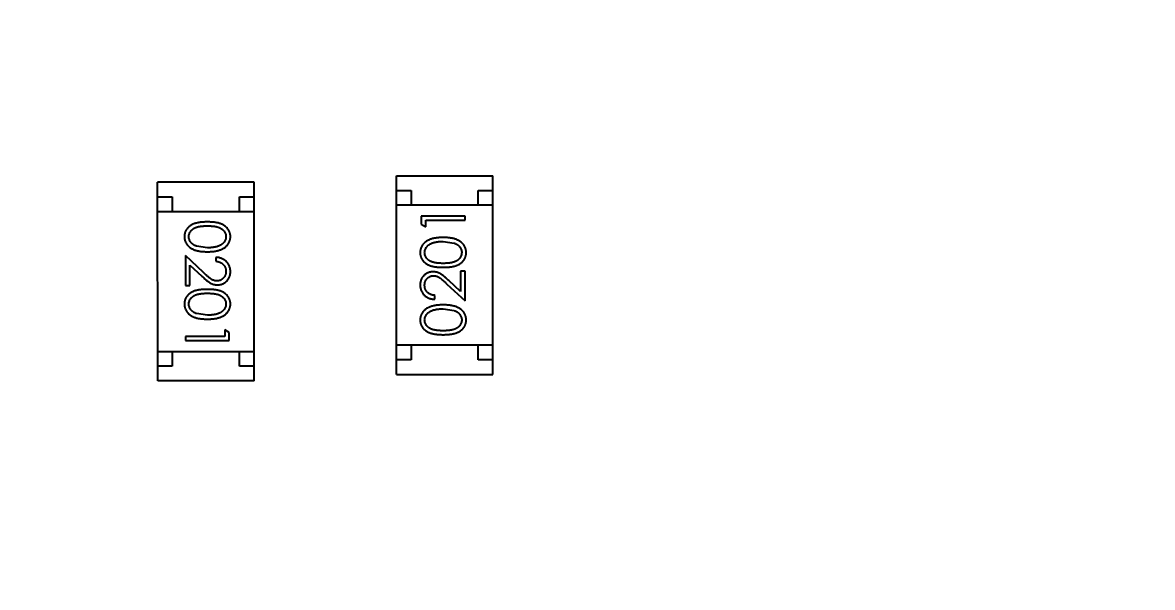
# Model space of a CAD drawing. Header units: millimetres. Extents: x -49 to 153, y -182 to -55.
# Drawn here: x 137.971 to 141.839, y -121.62 to -119.686 of the extents above; entities that cross this region are included whole.
import ezdxf

# ---------------------------------------------------------------- set-up
doc = ezdxf.new("R2010")
doc.units = ezdxf.units.MM
doc.header["$LTSCALE"] = 1.21
doc.header["$MEASUREMENT"] = 0
doc.header["$PDMODE"] = 3
doc.header["$PDSIZE"] = 0.3125
doc.layers.get('0').update_dxf_attribs({"linetype": 'CONTINUOUS'})
doc.layers.get('DEFPOINTS').update_dxf_attribs({"linetype": 'CONTINUOUS'})
doc.layers.add('Dim', color=3, linetype='CONTINUOUS', lineweight=25)
doc.styles.get("Standard").update_dxf_attribs({"font": 'txt', "width": 0.8})
doc.dimstyles.get("Standard").update_dxf_attribs({"dimtxt": 0.15625, "dimasz": 0.1875, "dimexe": 0.125, "dimexo": 0.0625, "dimgap": 0.09, "dimtad": 0, "dimtih": 1, "dimtoh": 1, "dimzin": 4, "dimdsep": 46, "dimtxsty": 'Standard', "dimblk": '_FILLED', "dimblk1": '_FILLED', "dimblk2": '_FILLED', "dimcen": 0.09, "dimazin": 1, "dimtp": 0.01, "dimtm": 0.01, "dimtfac": 1, "dimtofl": 0, "dimtmove": 0, "dimatfit": 3, "dimldrblk": '_FILLED', "dimfxl": 1, "dimtolj": 1, "dimtzin": 4, "dimarcsym": 0})

# ---------------------------------------------------------------- blocks, each defined once
blk = doc.blocks.new('_FILLED')
at = {"color": 0, "linetype": 'ByBlock'}
blk.add_solid([(0, 0), (-1, 0.1667), (-1, -0.1667)], dxfattribs=at)
blk = doc.blocks.new('*D79')
at = {"layer": 'DEFPOINTS', "color": 0}
for p in [(103.9882, -113.9099), (95.9455, -118.3888), (95.7094, -126.5744), (123.0081, -126.5744), (150.6978, -126.5744)]:
    blk.add_point(p, dxfattribs=at)
at = {"layer": 'Dim', "color": 0, "lineweight": -2}
for p, q in [((103.9361, -113.8752), (99.3703, -110.835)), ((95.6469, -126.5744), (94.6096, -126.5744))]:
    blk.add_line(p, q, dxfattribs=at)
for start, end in [(149.38213, 160.15016), (166.19189, 176.95991)]:
    blk.add_arc((123.0081, -126.5744), 28.2735, start, end, dxfattribs=at)
at = {"layer": 'Dim', "color": 0, "lineweight": -2, "xscale": 1.5, "yscale": 1.5, "zscale": 1.5}
for p, rotation in [((99.4744, -110.9043), 57.86208909579157), ((94.7346, -126.5744), 268.4799565881056)]:
    blk.add_blockref('_FILLED', p, dxfattribs=dict(at, rotation=rotation))
at = {"layer": 'Dim', "color": 0, "insert": (95.9455, -118.3888), "char_height": 1.5, "attachment_point": 5, "rotation": 73.171}
blk.add_mtext('\\A1;34%%d', dxfattribs=at)
blk = doc.blocks.new('*D83')
at = {"layer": 'DEFPOINTS', "color": 0}
for p in [(138.0081, -110.0744), (149.9381, -126.5744), (150.6978, -126.5744)]:
    blk.add_point(p, dxfattribs=at)
at = {"layer": 'Dim', "color": 0, "lineweight": -2}
for p, q in [((138.0706, -110.0744), (150.0631, -110.0744)), ((149.9381, -111.5744), (149.9381, -116.1344)), ((149.9381, -125.0744), (149.9381, -120.5144)), ((150.6353, -126.5744), (149.8131, -126.5744))]:
    blk.add_line(p, q, dxfattribs=at)
at = {"layer": 'Dim', "color": 0, "lineweight": -2, "xscale": 1.5, "yscale": 1.5, "zscale": 1.5}
for p, rotation in [((149.9381, -110.0744), 90), ((149.9381, -126.5744), 270)]:
    blk.add_blockref('_FILLED', p, dxfattribs=dict(at, rotation=rotation))
at = {"layer": 'Dim', "color": 0, "insert": (149.9381, -118.3244), "char_height": 1.5, "attachment_point": 5, "rotation": 90, "line_spacing_factor": 1.5}
blk.add_mtext('\\A1;16.50', dxfattribs=at)

msp = doc.modelspace()

# ---------------------------------------------------------------- linework, layer by layer
at = {"color": 6, "linetype": 'Continuous'}
for p, q in [((138.7637, -120.2326), (138.4337, -120.2326)), ((138.4338, -120.9126), (138.4337, -120.2326)), ((138.7638, -120.9126), (138.7637, -120.2326)), ((139.2513, -120.2107), (139.5813, -120.2106)), ((139.2514, -120.8907), (139.2513, -120.2107)), ((139.5814, -120.8906), (139.5813, -120.2106)), ((139.2513, -120.2607), (139.3013, -120.2607)), ((139.3013, -120.2607), (139.3013, -120.3107)), ((139.5313, -120.2607), (139.5813, -120.2606)), ((139.5313, -120.3107), (139.5313, -120.2607)), ((138.4337, -120.2826), (138.4837, -120.2826)), ((138.4837, -120.2826), (138.4837, -120.3326)), ((138.7137, -120.2826), (138.7637, -120.2826)), ((138.7137, -120.3326), (138.7137, -120.2826)), ((139.5813, -120.3106), (139.2513, -120.3107)), ((138.4337, -120.3326), (138.7637, -120.3326)), ((139.4861, -120.3488), (139.3361, -120.3489)), ((139.3361, -120.3489), (139.3361, -120.3766)), ((139.4861, -120.3623), (139.4861, -120.3488)), ((139.3361, -120.3766), (139.3514, -120.3854)), ((139.3514, -120.3623), (139.4861, -120.3623)), ((139.3514, -120.3854), (139.3514, -120.3623)), ((138.604, -120.4571), (138.5663, -120.4514)), ((139.4111, -120.4354), (139.4488, -120.4411)), ((138.529, -120.484), (138.529, -120.5859)), ((138.5911, -120.5422), (138.529, -120.484)), ((138.6329, -120.4898), (138.6329, -120.5032)), ((138.5444, -120.5859), (138.5444, -120.5161)), ((138.5444, -120.5161), (138.5845, -120.5537)), ((139.4861, -120.5373), (139.4707, -120.5373)), ((139.4707, -120.5373), (139.4707, -120.6071)), ((139.4861, -120.6392), (139.4861, -120.5373)), ((139.424, -120.5811), (139.4861, -120.6392)), ((139.4707, -120.6071), (139.4306, -120.5696)), ((138.529, -120.5859), (138.5444, -120.5859)), ((139.3822, -120.6335), (139.3822, -120.62)), ((138.604, -120.6879), (138.5663, -120.6822)), ((139.4111, -120.6662), (139.4488, -120.6718)), ((138.6637, -120.7609), (138.5291, -120.7609)), ((138.5291, -120.7609), (138.5291, -120.7744)), ((138.5291, -120.7744), (138.6791, -120.7744)), ((138.6791, -120.7467), (138.6637, -120.7379)), ((138.6637, -120.7379), (138.6637, -120.7609)), ((138.6791, -120.7744), (138.6791, -120.7467)), ((138.4338, -120.8126), (138.7638, -120.8126)), ((138.4838, -120.8126), (138.4838, -120.8626)), ((138.7138, -120.8626), (138.7138, -120.8126)), ((139.5814, -120.7906), (139.2514, -120.7907)), ((139.3014, -120.7907), (139.3014, -120.8407)), ((139.5314, -120.8407), (139.5314, -120.7907)), ((139.3014, -120.8407), (139.2514, -120.8407)), ((139.5814, -120.8406), (139.5314, -120.8407)), ((138.4838, -120.8626), (138.4338, -120.8626)), ((138.7638, -120.8626), (138.7138, -120.8626)), ((139.2514, -120.8907), (139.5814, -120.8906)), ((138.7638, -120.9126), (138.4338, -120.9126))]:
    msp.add_line(p, q, dxfattribs=at)
at = {"color": 7, "linetype": 'Continuous'}
msp.add_arc((123.0081, -126.5744), 24.48, 100.97933, 79.01595, dxfattribs=at)
at = {"color": 6, "linetype": 'Continuous'}
for points, knots in [([(138.604, -120.3686), (138.6016, -120.3686), (138.5969, -120.3687), (138.5902, -120.369), (138.5838, -120.3695), (138.5779, -120.3702), (138.5723, -120.3711), (138.5672, -120.3721), (138.5625, -120.3735), (138.5581, -120.375), (138.5541, -120.3767), (138.5504, -120.3785), (138.5469, -120.3806), (138.5437, -120.3827), (138.5408, -120.385), (138.538, -120.3875), (138.5356, -120.3902), (138.5334, -120.393), (138.5315, -120.3959), (138.5298, -120.3989), (138.5283, -120.402), (138.5272, -120.4052), (138.5263, -120.4085), (138.5256, -120.4118), (138.5252, -120.4153), (138.5252, -120.4176), (138.5252, -120.4188)], [0, 0, 0, 0, 0.068113, 0.132564, 0.193427, 0.250218, 0.303569, 0.353576, 0.400235, 0.443586, 0.484619, 0.524292, 0.56238, 0.599049, 0.63494, 0.669782, 0.704009, 0.737842, 0.771098, 0.803896, 0.836415, 0.868639, 0.900715, 0.933378, 0.966213, 1, 1, 1, 1]), ([(138.5406, -120.4192), (138.5406, -120.4176), (138.5408, -120.4143), (138.5421, -120.4094), (138.5442, -120.4047), (138.5466, -120.4009), (138.5489, -120.3981), (138.5508, -120.396), (138.5529, -120.3941), (138.5553, -120.3923), (138.5578, -120.3907), (138.5605, -120.3892), (138.5634, -120.3879), (138.5665, -120.3866), (138.5699, -120.3855), (138.5737, -120.3846), (138.5778, -120.3839), (138.5823, -120.3832), (138.5872, -120.3827), (138.5925, -120.3824), (138.5981, -120.3821), (138.602, -120.3821), (138.604, -120.3821)], [0, 0, 0, 0, 0.060034, 0.120278, 0.182348, 0.247919, 0.281641, 0.315701, 0.350322, 0.385703, 0.421819, 0.459196, 0.497866, 0.538301, 0.58121, 0.628183, 0.679403, 0.734699, 0.794074, 0.858416, 0.927049, 1, 1, 1, 1]), ([(138.6829, -120.4188), (138.6829, -120.4176), (138.6828, -120.4153), (138.6824, -120.4118), (138.6818, -120.4084), (138.6808, -120.4051), (138.6796, -120.4019), (138.6782, -120.3988), (138.6765, -120.3958), (138.6745, -120.3928), (138.6723, -120.39), (138.6699, -120.3873), (138.6671, -120.3849), (138.6642, -120.3826), (138.661, -120.3804), (138.6575, -120.3784), (138.6538, -120.3766), (138.6498, -120.3749), (138.6455, -120.3734), (138.6408, -120.3721), (138.6357, -120.371), (138.6302, -120.3702), (138.6242, -120.3695), (138.6178, -120.369), (138.611, -120.3687), (138.6064, -120.3686), (138.604, -120.3686)], [0, 0, 0, 0, 0.033742, 0.066533, 0.099153, 0.13154, 0.164087, 0.196563, 0.229707, 0.263315, 0.297504, 0.331686, 0.366482, 0.4021, 0.438958, 0.476748, 0.515985, 0.556589, 0.599519, 0.645765, 0.695487, 0.748721, 0.805687, 0.866754, 0.931405, 1, 1, 1, 1]), ([(138.604, -120.3821), (138.606, -120.3821), (138.6099, -120.3821), (138.6156, -120.3824), (138.6209, -120.3827), (138.6258, -120.3832), (138.6303, -120.3838), (138.6345, -120.3847), (138.6382, -120.3856), (138.6416, -120.3867), (138.6447, -120.3879), (138.6476, -120.3893), (138.6503, -120.3907), (138.6528, -120.3924), (138.6552, -120.3941), (138.6573, -120.396), (138.6593, -120.398), (138.6615, -120.4009), (138.6639, -120.4046), (138.666, -120.4093), (138.6672, -120.4142), (138.6674, -120.4176), (138.6675, -120.4192)], [0, 0, 0, 0, 0.073302, 0.142286, 0.206253, 0.266017, 0.321612, 0.372532, 0.419497, 0.462398, 0.502825, 0.541489, 0.579034, 0.615143, 0.650298, 0.684912, 0.718701, 0.752189, 0.817245, 0.879117, 0.939613, 1, 1, 1, 1]), ([(138.5252, -120.4188), (138.5252, -120.42), (138.5252, -120.4224), (138.5257, -120.4259), (138.5263, -120.4293), (138.5273, -120.4327), (138.5285, -120.4359), (138.5299, -120.4391), (138.5317, -120.4422), (138.5337, -120.4452), (138.5359, -120.4481), (138.5384, -120.4508), (138.5412, -120.4534), (138.5443, -120.4558), (138.5476, -120.4581), (138.5511, -120.4602), (138.5549, -120.4621), (138.559, -120.4639), (138.5634, -120.4655), (138.5681, -120.4668), (138.5732, -120.468), (138.5787, -120.4689), (138.5845, -120.4696), (138.5907, -120.4702), (138.5972, -120.4705), (138.6017, -120.4705), (138.604, -120.4706)], [0, 0, 0, 0, 0.033824, 0.067298, 0.10028, 0.133019, 0.165736, 0.198792, 0.232372, 0.266409, 0.301016, 0.336196, 0.371972, 0.408574, 0.446394, 0.485225, 0.525372, 0.567224, 0.611081, 0.65775, 0.70702, 0.759235, 0.814484, 0.873227, 0.934937, 1, 1, 1, 1]), ([(138.5663, -120.4514), (138.5653, -120.451), (138.5632, -120.4503), (138.5603, -120.4489), (138.5576, -120.4475), (138.555, -120.4459), (138.5527, -120.4441), (138.5506, -120.4423), (138.5487, -120.4403), (138.5464, -120.4375), (138.5441, -120.4338), (138.5421, -120.4291), (138.5408, -120.4242), (138.5406, -120.4209), (138.5406, -120.4192)], [0, 0, 0, 0, 0.075949, 0.148549, 0.218996, 0.286119, 0.351826, 0.416074, 0.478265, 0.540325, 0.660405, 0.774606, 0.887187, 1, 1, 1, 1]), ([(138.604, -120.4706), (138.6063, -120.4705), (138.6108, -120.4705), (138.6173, -120.4702), (138.6235, -120.4696), (138.6294, -120.4689), (138.6349, -120.4679), (138.64, -120.4668), (138.6447, -120.4654), (138.6492, -120.4638), (138.6532, -120.4619), (138.6571, -120.46), (138.6606, -120.4579), (138.6639, -120.4557), (138.667, -120.4533), (138.6697, -120.4507), (138.6723, -120.448), (138.6745, -120.4451), (138.6765, -120.4421), (138.6782, -120.439), (138.6796, -120.4359), (138.6808, -120.4326), (138.6817, -120.4293), (138.6824, -120.4258), (138.6828, -120.4223), (138.6829, -120.42), (138.6829, -120.4188)], [0, 0, 0, 0, 0.065278, 0.127205, 0.186168, 0.241675, 0.294115, 0.343609, 0.390387, 0.434463, 0.476646, 0.517002, 0.555936, 0.593716, 0.630057, 0.665601, 0.700745, 0.734917, 0.768681, 0.802087, 0.834849, 0.867433, 0.900138, 0.932806, 0.966212, 1, 1, 1, 1]), ([(138.6675, -120.4192), (138.6674, -120.4209), (138.6672, -120.4241), (138.666, -120.429), (138.6638, -120.4337), (138.6615, -120.4374), (138.6592, -120.4403), (138.6572, -120.4423), (138.655, -120.4443), (138.6525, -120.4461), (138.6498, -120.4478), (138.6469, -120.4493), (138.6437, -120.4508), (138.6403, -120.4521), (138.6366, -120.4533), (138.6327, -120.4543), (138.6285, -120.4551), (138.6241, -120.4559), (138.6194, -120.4564), (138.6145, -120.4568), (138.6094, -120.457), (138.6058, -120.4571), (138.604, -120.4571)], [0, 0, 0, 0, 0.059689, 0.119507, 0.181075, 0.246162, 0.279894, 0.314468, 0.350403, 0.387474, 0.426147, 0.466624, 0.508745, 0.553328, 0.600058, 0.649177, 0.700552, 0.754894, 0.811825, 0.871514, 0.934319, 1, 1, 1, 1]), ([(139.4111, -120.4219), (139.4088, -120.422), (139.4043, -120.422), (139.3978, -120.4223), (139.3916, -120.4228), (139.3857, -120.4236), (139.3802, -120.4245), (139.3751, -120.4257), (139.3704, -120.4271), (139.3659, -120.4287), (139.3619, -120.4305), (139.358, -120.4324), (139.3545, -120.4346), (139.3512, -120.4368), (139.3481, -120.4392), (139.3454, -120.4418), (139.3428, -120.4445), (139.3406, -120.4474), (139.3386, -120.4504), (139.3369, -120.4534), (139.3354, -120.4566), (139.3343, -120.4599), (139.3333, -120.4632), (139.3327, -120.4666), (139.3323, -120.4701), (139.3322, -120.4725), (139.3322, -120.4737)], [0, 0, 0, 0, 0.065278, 0.127205, 0.186168, 0.241675, 0.294115, 0.343609, 0.390387, 0.434463, 0.476646, 0.517002, 0.555936, 0.593716, 0.630057, 0.665601, 0.700745, 0.734917, 0.768681, 0.802087, 0.834849, 0.867433, 0.900138, 0.932806, 0.966212, 1, 1, 1, 1]), ([(139.4899, -120.4737), (139.4899, -120.4725), (139.4899, -120.4701), (139.4894, -120.4666), (139.4888, -120.4632), (139.4878, -120.4598), (139.4866, -120.4566), (139.4852, -120.4534), (139.4834, -120.4503), (139.4814, -120.4473), (139.4792, -120.4444), (139.4766, -120.4417), (139.4739, -120.4391), (139.4708, -120.4366), (139.4675, -120.4344), (139.464, -120.4323), (139.4602, -120.4304), (139.4561, -120.4286), (139.4517, -120.427), (139.4469, -120.4257), (139.4419, -120.4245), (139.4364, -120.4235), (139.4306, -120.4228), (139.4244, -120.4223), (139.4179, -120.422), (139.4134, -120.422), (139.4111, -120.4219)], [0, 0, 0, 0, 0.033824, 0.067298, 0.10028, 0.133019, 0.165736, 0.198792, 0.232372, 0.266409, 0.301016, 0.336196, 0.371972, 0.408574, 0.446394, 0.485225, 0.525372, 0.567224, 0.611081, 0.65775, 0.70702, 0.759235, 0.814484, 0.873227, 0.934937, 1, 1, 1, 1]), ([(139.3476, -120.4733), (139.3477, -120.4716), (139.3479, -120.4683), (139.3491, -120.4635), (139.3512, -120.4588), (139.3536, -120.4551), (139.3559, -120.4522), (139.3579, -120.4502), (139.3601, -120.4482), (139.3626, -120.4464), (139.3653, -120.4447), (139.3682, -120.4432), (139.3714, -120.4417), (139.3748, -120.4404), (139.3785, -120.4392), (139.3824, -120.4382), (139.3866, -120.4373), (139.391, -120.4366), (139.3957, -120.4361), (139.4006, -120.4356), (139.4057, -120.4355), (139.4093, -120.4354), (139.4111, -120.4354)], [0, 0, 0, 0, 0.059689, 0.119507, 0.181075, 0.246162, 0.279894, 0.314468, 0.350403, 0.387474, 0.426147, 0.466624, 0.508745, 0.553328, 0.600058, 0.649177, 0.700552, 0.754894, 0.811825, 0.871514, 0.934319, 1, 1, 1, 1]), ([(139.4488, -120.4411), (139.4498, -120.4415), (139.4519, -120.4422), (139.4548, -120.4435), (139.4575, -120.445), (139.46, -120.4466), (139.4624, -120.4484), (139.4645, -120.4502), (139.4664, -120.4522), (139.4687, -120.455), (139.471, -120.4587), (139.473, -120.4634), (139.4743, -120.4683), (139.4745, -120.4716), (139.4745, -120.4732)], [0, 0, 0, 0, 0.075949, 0.148549, 0.218996, 0.286119, 0.351826, 0.416074, 0.478265, 0.540325, 0.660405, 0.774606, 0.887187, 1, 1, 1, 1]), ([(138.6829, -120.5387), (138.6828, -120.537), (138.6828, -120.5337), (138.6821, -120.5289), (138.681, -120.5243), (138.6795, -120.5198), (138.6774, -120.5156), (138.675, -120.5116), (138.6722, -120.5078), (138.6689, -120.5042), (138.6653, -120.501), (138.6614, -120.4981), (138.6572, -120.4957), (138.6528, -120.4936), (138.6482, -120.492), (138.6433, -120.4908), (138.6382, -120.49), (138.6347, -120.4899), (138.6329, -120.4898)], [0, 0, 0, 0, 0.06445, 0.126725, 0.187421, 0.247417, 0.306749, 0.366595, 0.427749, 0.490235, 0.553031, 0.614805, 0.676505, 0.738096, 0.801021, 0.864897, 0.931209, 1, 1, 1, 1]), ([(138.6329, -120.5032), (138.6342, -120.5034), (138.6368, -120.5036), (138.6406, -120.5044), (138.6441, -120.5053), (138.6475, -120.5065), (138.6506, -120.5081), (138.6534, -120.5098), (138.6561, -120.5118), (138.6584, -120.514), (138.6606, -120.5165), (138.6624, -120.5191), (138.664, -120.5219), (138.6653, -120.5248), (138.6663, -120.5279), (138.667, -120.5311), (138.6674, -120.5345), (138.6675, -120.5368), (138.6675, -120.538)], [0, 0, 0, 0, 0.073648, 0.143686, 0.210962, 0.275557, 0.338064, 0.399311, 0.4594, 0.51934, 0.579024, 0.637809, 0.695959, 0.754122, 0.813113, 0.873453, 0.935561, 1, 1, 1, 1]), ([(139.3322, -120.4737), (139.3322, -120.4749), (139.3323, -120.4772), (139.3327, -120.4807), (139.3333, -120.4841), (139.3343, -120.4873), (139.3354, -120.4906), (139.3369, -120.4937), (139.3386, -120.4967), (139.3406, -120.4997), (139.3428, -120.5025), (139.3452, -120.5051), (139.348, -120.5076), (139.3509, -120.5099), (139.3541, -120.5121), (139.3576, -120.5141), (139.3613, -120.5159), (139.3652, -120.5176), (139.3695, -120.5191), (139.3742, -120.5204), (139.3794, -120.5215), (139.3849, -120.5223), (139.3909, -120.523), (139.3972, -120.5235), (139.4041, -120.5238), (139.4087, -120.5238), (139.4111, -120.5239)], [0, 0, 0, 0, 0.033742, 0.066533, 0.099153, 0.13154, 0.164087, 0.196563, 0.229707, 0.263315, 0.297504, 0.331686, 0.366482, 0.4021, 0.438958, 0.476748, 0.515985, 0.556589, 0.599519, 0.645765, 0.695487, 0.748721, 0.805687, 0.866754, 0.931405, 1, 1, 1, 1]), ([(139.4111, -120.5104), (139.4091, -120.5104), (139.4051, -120.5104), (139.3995, -120.5101), (139.3942, -120.5098), (139.3893, -120.5093), (139.3848, -120.5087), (139.3806, -120.5078), (139.3769, -120.5069), (139.3735, -120.5058), (139.3704, -120.5046), (139.3674, -120.5032), (139.3647, -120.5017), (139.3622, -120.5001), (139.3599, -120.4984), (139.3578, -120.4965), (139.3558, -120.4944), (139.3536, -120.4916), (139.3512, -120.4878), (139.3491, -120.4831), (139.3479, -120.4782), (139.3477, -120.4749), (139.3476, -120.4733)], [0, 0, 0, 0, 0.073302, 0.142286, 0.206253, 0.266017, 0.321612, 0.372532, 0.419497, 0.462398, 0.502825, 0.541489, 0.579034, 0.615143, 0.650298, 0.684912, 0.718701, 0.752189, 0.817245, 0.879117, 0.939613, 1, 1, 1, 1]), ([(139.4745, -120.4732), (139.4744, -120.4749), (139.4743, -120.4782), (139.473, -120.4831), (139.4709, -120.4878), (139.4685, -120.4916), (139.4662, -120.4944), (139.4643, -120.4965), (139.4621, -120.4984), (139.4598, -120.5002), (139.4573, -120.5018), (139.4546, -120.5032), (139.4517, -120.5046), (139.4486, -120.5059), (139.4452, -120.5069), (139.4414, -120.5079), (139.4373, -120.5086), (139.4328, -120.5093), (139.4279, -120.5098), (139.4226, -120.5101), (139.417, -120.5104), (139.4131, -120.5104), (139.4111, -120.5104)], [0, 0, 0, 0, 0.060034, 0.120278, 0.182348, 0.247919, 0.281641, 0.315701, 0.350322, 0.385703, 0.421819, 0.459196, 0.497866, 0.538301, 0.58121, 0.628183, 0.679403, 0.734699, 0.794074, 0.858416, 0.927049, 1, 1, 1, 1]), ([(139.4111, -120.5239), (139.4135, -120.5238), (139.4182, -120.5238), (139.4249, -120.5235), (139.4313, -120.523), (139.4372, -120.5223), (139.4427, -120.5214), (139.4479, -120.5203), (139.4526, -120.519), (139.457, -120.5175), (139.461, -120.5158), (139.4647, -120.5139), (139.4681, -120.5119), (139.4713, -120.5097), (139.4743, -120.5074), (139.477, -120.505), (139.4795, -120.5023), (139.4817, -120.4995), (139.4836, -120.4966), (139.4853, -120.4936), (139.4867, -120.4905), (139.4879, -120.4873), (139.4888, -120.484), (139.4894, -120.4807), (139.4899, -120.4772), (139.4899, -120.4749), (139.4899, -120.4737)], [0, 0, 0, 0, 0.068113, 0.132564, 0.193427, 0.250218, 0.303569, 0.353576, 0.400235, 0.443586, 0.484619, 0.524292, 0.56238, 0.599049, 0.63494, 0.669782, 0.704009, 0.737842, 0.771098, 0.803896, 0.836415, 0.868639, 0.900715, 0.933378, 0.966213, 1, 1, 1, 1]), ([(138.6371, -120.5705), (138.6355, -120.5705), (138.6322, -120.5704), (138.6274, -120.5693), (138.6228, -120.5676), (138.619, -120.5656), (138.6159, -120.5636), (138.6132, -120.5617), (138.6103, -120.5594), (138.607, -120.5567), (138.6034, -120.5536), (138.5996, -120.5502), (138.5954, -120.5463), (138.5926, -120.5436), (138.5911, -120.5422)], [0, 0, 0, 0, 0.088014, 0.174976, 0.2638, 0.355443, 0.406413, 0.465519, 0.533076, 0.609353, 0.693899, 0.787171, 0.889197, 1, 1, 1, 1]), ([(138.6675, -120.538), (138.6675, -120.5391), (138.6674, -120.5413), (138.667, -120.5446), (138.6663, -120.5477), (138.6653, -120.5506), (138.664, -120.5535), (138.6625, -120.5562), (138.6606, -120.5587), (138.6586, -120.5611), (138.6563, -120.5633), (138.6538, -120.5652), (138.6513, -120.5669), (138.6487, -120.5683), (138.6459, -120.5693), (138.6431, -120.57), (138.6401, -120.5705), (138.6381, -120.5705), (138.6371, -120.5705)], [0, 0, 0, 0, 0.068027, 0.133505, 0.19695, 0.26027, 0.322741, 0.384982, 0.448465, 0.513424, 0.578224, 0.640011, 0.700094, 0.760067, 0.819012, 0.877878, 0.938035, 1, 1, 1, 1]), ([(138.6383, -120.584), (138.6398, -120.584), (138.6427, -120.5839), (138.647, -120.5833), (138.6512, -120.5823), (138.6552, -120.581), (138.659, -120.5792), (138.6627, -120.577), (138.6663, -120.5745), (138.6696, -120.5715), (138.6728, -120.5683), (138.6754, -120.5648), (138.6778, -120.561), (138.6797, -120.557), (138.6811, -120.5528), (138.6821, -120.5483), (138.6828, -120.5436), (138.6828, -120.5403), (138.6829, -120.5387)], [0, 0, 0, 0, 0.06271, 0.123347, 0.183401, 0.242828, 0.302097, 0.36242, 0.423725, 0.487032, 0.550491, 0.612709, 0.674265, 0.73617, 0.799211, 0.863483, 0.930525, 1, 1, 1, 1]), ([(139.3768, -120.5392), (139.3753, -120.5393), (139.3724, -120.5394), (139.3681, -120.5399), (139.364, -120.541), (139.3599, -120.5423), (139.3561, -120.5441), (139.3524, -120.5463), (139.3488, -120.5488), (139.3455, -120.5517), (139.3423, -120.5549), (139.3397, -120.5585), (139.3374, -120.5622), (139.3354, -120.5662), (139.334, -120.5705), (139.333, -120.575), (139.3323, -120.5797), (139.3323, -120.5829), (139.3322, -120.5846)], [0, 0, 0, 0, 0.06271, 0.123347, 0.183401, 0.242828, 0.302097, 0.36242, 0.423725, 0.487032, 0.550491, 0.612709, 0.674265, 0.73617, 0.799211, 0.863483, 0.930525, 1, 1, 1, 1]), ([(139.4306, -120.5696), (139.4291, -120.5681), (139.4261, -120.5654), (139.4218, -120.5614), (139.4176, -120.5579), (139.4138, -120.5547), (139.4101, -120.5518), (139.4067, -120.5494), (139.4036, -120.5473), (139.3998, -120.5449), (139.395, -120.5426), (139.3891, -120.5407), (139.383, -120.5395), (139.3789, -120.5393), (139.3768, -120.5392)], [0, 0, 0, 0, 0.09953, 0.192079, 0.277712, 0.357454, 0.429648, 0.495771, 0.555538, 0.608657, 0.707578, 0.804328, 0.901298, 1, 1, 1, 1]), ([(138.5845, -120.5537), (138.586, -120.5551), (138.589, -120.5579), (138.5933, -120.5618), (138.5975, -120.5654), (138.6013, -120.5686), (138.605, -120.5714), (138.6084, -120.5739), (138.6115, -120.576), (138.6153, -120.5783), (138.6201, -120.5806), (138.626, -120.5826), (138.6321, -120.5838), (138.6362, -120.5839), (138.6383, -120.584)], [0, 0, 0, 0, 0.09953, 0.192079, 0.277712, 0.357454, 0.429648, 0.495771, 0.555538, 0.608657, 0.707578, 0.804328, 0.901298, 1, 1, 1, 1]), ([(139.3476, -120.5852), (139.3476, -120.5841), (139.3477, -120.5819), (139.3481, -120.5787), (139.3488, -120.5756), (139.3498, -120.5726), (139.3511, -120.5698), (139.3526, -120.5671), (139.3545, -120.5645), (139.3566, -120.5621), (139.3588, -120.5599), (139.3613, -120.558), (139.3638, -120.5564), (139.3664, -120.555), (139.3692, -120.554), (139.372, -120.5533), (139.375, -120.5528), (139.377, -120.5527), (139.378, -120.5527)], [0, 0, 0, 0, 0.068027, 0.133505, 0.19695, 0.26027, 0.322741, 0.384982, 0.448465, 0.513424, 0.578224, 0.640011, 0.700094, 0.760067, 0.819012, 0.877878, 0.938035, 1, 1, 1, 1]), ([(139.378, -120.5527), (139.3796, -120.5528), (139.3829, -120.5529), (139.3877, -120.5539), (139.3923, -120.5556), (139.3961, -120.5576), (139.3992, -120.5597), (139.4019, -120.5615), (139.4049, -120.5639), (139.4081, -120.5665), (139.4117, -120.5696), (139.4155, -120.5731), (139.4197, -120.5769), (139.4225, -120.5796), (139.424, -120.5811)], [0, 0, 0, 0, 0.088014, 0.174976, 0.2638, 0.355443, 0.406413, 0.465519, 0.533076, 0.609353, 0.693899, 0.787171, 0.889197, 1, 1, 1, 1]), ([(138.604, -120.5994), (138.6016, -120.5994), (138.597, -120.5994), (138.5902, -120.5997), (138.5838, -120.6002), (138.5779, -120.601), (138.5724, -120.6019), (138.5672, -120.6029), (138.5625, -120.6042), (138.5582, -120.6058), (138.5542, -120.6075), (138.5504, -120.6093), (138.547, -120.6113), (138.5438, -120.6135), (138.5408, -120.6158), (138.5381, -120.6183), (138.5356, -120.6209), (138.5334, -120.6237), (138.5315, -120.6267), (138.5298, -120.6297), (138.5284, -120.6328), (138.5272, -120.636), (138.5263, -120.6392), (138.5257, -120.6426), (138.5253, -120.646), (138.5252, -120.6484), (138.5252, -120.6496)], [0, 0, 0, 0, 0.068113, 0.132564, 0.193427, 0.250218, 0.303569, 0.353576, 0.400235, 0.443586, 0.484619, 0.524292, 0.56238, 0.599049, 0.63494, 0.669782, 0.704009, 0.737842, 0.771098, 0.803896, 0.836415, 0.868639, 0.900715, 0.933378, 0.966213, 1, 1, 1, 1]), ([(138.5406, -120.65), (138.5407, -120.6484), (138.5408, -120.645), (138.5421, -120.6402), (138.5442, -120.6354), (138.5466, -120.6317), (138.5489, -120.6288), (138.5508, -120.6268), (138.553, -120.6249), (138.5553, -120.6231), (138.5578, -120.6215), (138.5605, -120.62), (138.5634, -120.6186), (138.5665, -120.6174), (138.5699, -120.6163), (138.5737, -120.6154), (138.5778, -120.6146), (138.5823, -120.6139), (138.5872, -120.6135), (138.5925, -120.6131), (138.5981, -120.6129), (138.602, -120.6129), (138.604, -120.6129)], [0, 0, 0, 0, 0.060034, 0.120278, 0.182348, 0.247919, 0.281641, 0.315701, 0.350322, 0.385703, 0.421819, 0.459196, 0.497866, 0.538301, 0.58121, 0.628183, 0.679403, 0.734699, 0.794074, 0.858416, 0.927049, 1, 1, 1, 1]), ([(138.6829, -120.6495), (138.6829, -120.6484), (138.6828, -120.646), (138.6824, -120.6426), (138.6818, -120.6392), (138.6808, -120.6359), (138.6797, -120.6327), (138.6782, -120.6296), (138.6765, -120.6266), (138.6745, -120.6236), (138.6723, -120.6208), (138.6699, -120.6181), (138.6671, -120.6157), (138.6642, -120.6133), (138.661, -120.6112), (138.6575, -120.6091), (138.6538, -120.6073), (138.6499, -120.6057), (138.6456, -120.6042), (138.6409, -120.6029), (138.6358, -120.6018), (138.6302, -120.6009), (138.6242, -120.6002), (138.6179, -120.5997), (138.6111, -120.5994), (138.6064, -120.5994), (138.604, -120.5994)], [0, 0, 0, 0, 0.033742, 0.066533, 0.099153, 0.13154, 0.164087, 0.196563, 0.229707, 0.263315, 0.297504, 0.331686, 0.366482, 0.4021, 0.438958, 0.476748, 0.515985, 0.556589, 0.599519, 0.645765, 0.695487, 0.748721, 0.805687, 0.866754, 0.931405, 1, 1, 1, 1]), ([(138.604, -120.6129), (138.6061, -120.6129), (138.61, -120.6129), (138.6156, -120.6131), (138.6209, -120.6135), (138.6258, -120.614), (138.6303, -120.6146), (138.6345, -120.6154), (138.6382, -120.6163), (138.6416, -120.6174), (138.6448, -120.6187), (138.6477, -120.62), (138.6504, -120.6215), (138.6529, -120.6232), (138.6552, -120.6249), (138.6573, -120.6268), (138.6593, -120.6288), (138.6615, -120.6317), (138.6639, -120.6354), (138.666, -120.6401), (138.6672, -120.645), (138.6674, -120.6483), (138.6675, -120.65)], [0, 0, 0, 0, 0.073302, 0.142286, 0.206253, 0.266017, 0.321612, 0.372532, 0.419497, 0.462398, 0.502825, 0.541489, 0.579034, 0.615143, 0.650298, 0.684912, 0.718701, 0.752189, 0.817245, 0.879117, 0.939613, 1, 1, 1, 1]), ([(139.3322, -120.5846), (139.3323, -120.5862), (139.3323, -120.5895), (139.333, -120.5944), (139.3341, -120.599), (139.3357, -120.6034), (139.3377, -120.6076), (139.3401, -120.6116), (139.3429, -120.6155), (139.3462, -120.619), (139.3499, -120.6223), (139.3538, -120.6252), (139.3579, -120.6276), (139.3623, -120.6296), (139.3669, -120.6313), (139.3718, -120.6324), (139.3769, -120.6332), (139.3804, -120.6334), (139.3822, -120.6335)], [0, 0, 0, 0, 0.06445, 0.126725, 0.187421, 0.247417, 0.306749, 0.366595, 0.427749, 0.490235, 0.553031, 0.614805, 0.676505, 0.738096, 0.801021, 0.864897, 0.931209, 1, 1, 1, 1]), ([(139.3822, -120.62), (139.3809, -120.6199), (139.3783, -120.6196), (139.3745, -120.6189), (139.371, -120.6179), (139.3676, -120.6167), (139.3646, -120.6152), (139.3617, -120.6135), (139.3591, -120.6115), (139.3567, -120.6092), (139.3546, -120.6067), (139.3527, -120.6041), (139.3511, -120.6013), (139.3498, -120.5984), (139.3488, -120.5953), (139.3481, -120.5921), (139.3477, -120.5887), (139.3476, -120.5864), (139.3476, -120.5852)], [0, 0, 0, 0, 0.073648, 0.143686, 0.210962, 0.275557, 0.338064, 0.399311, 0.4594, 0.51934, 0.579024, 0.637809, 0.695959, 0.754122, 0.813113, 0.873453, 0.935561, 1, 1, 1, 1]), ([(138.5252, -120.6496), (138.5252, -120.6507), (138.5253, -120.6531), (138.5257, -120.6566), (138.5264, -120.6601), (138.5273, -120.6634), (138.5285, -120.6667), (138.5299, -120.6699), (138.5317, -120.673), (138.5337, -120.676), (138.5359, -120.6789), (138.5385, -120.6816), (138.5412, -120.6842), (138.5443, -120.6866), (138.5476, -120.6889), (138.5512, -120.6909), (138.555, -120.6929), (138.559, -120.6946), (138.5634, -120.6963), (138.5682, -120.6976), (138.5733, -120.6987), (138.5787, -120.6997), (138.5845, -120.7004), (138.5907, -120.701), (138.5972, -120.7012), (138.6017, -120.7013), (138.604, -120.7013)], [0, 0, 0, 0, 0.033824, 0.067298, 0.10028, 0.133019, 0.165736, 0.198792, 0.232372, 0.266409, 0.301016, 0.336196, 0.371972, 0.408574, 0.446394, 0.485225, 0.525372, 0.567224, 0.611081, 0.65775, 0.70702, 0.759235, 0.814484, 0.873227, 0.934937, 1, 1, 1, 1]), ([(138.5663, -120.6822), (138.5653, -120.6818), (138.5632, -120.681), (138.5603, -120.6797), (138.5576, -120.6782), (138.5551, -120.6766), (138.5528, -120.6749), (138.5506, -120.673), (138.5487, -120.671), (138.5465, -120.6682), (138.5441, -120.6645), (138.5421, -120.6598), (138.5408, -120.655), (138.5407, -120.6517), (138.5406, -120.65)], [0, 0, 0, 0, 0.075949, 0.148549, 0.218996, 0.286119, 0.351826, 0.416074, 0.478265, 0.540325, 0.660405, 0.774606, 0.887187, 1, 1, 1, 1]), ([(138.604, -120.7013), (138.6063, -120.7013), (138.6108, -120.7012), (138.6173, -120.701), (138.6236, -120.7004), (138.6294, -120.6997), (138.6349, -120.6987), (138.64, -120.6976), (138.6447, -120.6961), (138.6492, -120.6945), (138.6533, -120.6927), (138.6571, -120.6908), (138.6606, -120.6887), (138.664, -120.6865), (138.667, -120.684), (138.6698, -120.6815), (138.6723, -120.6787), (138.6745, -120.6759), (138.6765, -120.6729), (138.6782, -120.6698), (138.6797, -120.6666), (138.6808, -120.6634), (138.6818, -120.66), (138.6824, -120.6566), (138.6828, -120.6531), (138.6829, -120.6507), (138.6829, -120.6495)], [0, 0, 0, 0, 0.065278, 0.127205, 0.186168, 0.241675, 0.294115, 0.343609, 0.390387, 0.434463, 0.476646, 0.517002, 0.555936, 0.593716, 0.630057, 0.665601, 0.700745, 0.734917, 0.768681, 0.802087, 0.834849, 0.867433, 0.900138, 0.932806, 0.966212, 1, 1, 1, 1]), ([(138.6675, -120.65), (138.6674, -120.6516), (138.6672, -120.6549), (138.666, -120.6598), (138.6639, -120.6644), (138.6615, -120.6682), (138.6592, -120.671), (138.6572, -120.6731), (138.655, -120.6751), (138.6525, -120.6769), (138.6498, -120.6785), (138.6469, -120.6801), (138.6437, -120.6815), (138.6403, -120.6829), (138.6366, -120.684), (138.6327, -120.6851), (138.6285, -120.6859), (138.6241, -120.6867), (138.6194, -120.6872), (138.6145, -120.6876), (138.6094, -120.6878), (138.6059, -120.6878), (138.604, -120.6879)], [0, 0, 0, 0, 0.059689, 0.119507, 0.181075, 0.246162, 0.279894, 0.314468, 0.350403, 0.387474, 0.426147, 0.466624, 0.508745, 0.553328, 0.600058, 0.649177, 0.700552, 0.754894, 0.811825, 0.871514, 0.934319, 1, 1, 1, 1]), ([(139.4111, -120.6527), (139.4088, -120.6527), (139.4043, -120.6528), (139.3978, -120.6531), (139.3916, -120.6536), (139.3857, -120.6544), (139.3803, -120.6553), (139.3751, -120.6565), (139.3704, -120.6579), (139.366, -120.6595), (139.3619, -120.6613), (139.358, -120.6632), (139.3545, -120.6653), (139.3512, -120.6676), (139.3482, -120.67), (139.3454, -120.6726), (139.3429, -120.6753), (139.3406, -120.6782), (139.3386, -120.6811), (139.3369, -120.6842), (139.3355, -120.6874), (139.3343, -120.6906), (139.3334, -120.694), (139.3327, -120.6974), (139.3323, -120.7009), (139.3323, -120.7033), (139.3322, -120.7045)], [0, 0, 0, 0, 0.065278, 0.127205, 0.186168, 0.241675, 0.294115, 0.343609, 0.390387, 0.434463, 0.476646, 0.517002, 0.555936, 0.593716, 0.630057, 0.665601, 0.700745, 0.734917, 0.768681, 0.802087, 0.834849, 0.867433, 0.900138, 0.932806, 0.966212, 1, 1, 1, 1]), ([(139.4899, -120.7045), (139.4899, -120.7033), (139.4899, -120.7009), (139.4894, -120.6974), (139.4888, -120.6939), (139.4878, -120.6906), (139.4866, -120.6873), (139.4852, -120.6841), (139.4834, -120.6811), (139.4815, -120.678), (139.4792, -120.6752), (139.4767, -120.6724), (139.4739, -120.6698), (139.4708, -120.6674), (139.4675, -120.6652), (139.464, -120.6631), (139.4602, -120.6612), (139.4561, -120.6594), (139.4517, -120.6578), (139.447, -120.6565), (139.4419, -120.6553), (139.4364, -120.6543), (139.4306, -120.6536), (139.4244, -120.6531), (139.4179, -120.6528), (139.4134, -120.6527), (139.4111, -120.6527)], [0, 0, 0, 0, 0.033824, 0.067298, 0.10028, 0.133019, 0.165736, 0.198792, 0.232372, 0.266409, 0.301016, 0.336196, 0.371972, 0.408574, 0.446394, 0.485225, 0.525372, 0.567224, 0.611081, 0.65775, 0.70702, 0.759235, 0.814484, 0.873227, 0.934937, 1, 1, 1, 1]), ([(139.3476, -120.704), (139.3477, -120.7024), (139.3479, -120.6991), (139.3491, -120.6943), (139.3513, -120.6896), (139.3536, -120.6858), (139.3559, -120.683), (139.3579, -120.6809), (139.3601, -120.679), (139.3626, -120.6772), (139.3653, -120.6755), (139.3683, -120.6739), (139.3714, -120.6725), (139.3749, -120.6712), (139.3785, -120.67), (139.3824, -120.6689), (139.3866, -120.6681), (139.391, -120.6674), (139.3957, -120.6669), (139.4006, -120.6664), (139.4057, -120.6662), (139.4093, -120.6662), (139.4111, -120.6662)], [0, 0, 0, 0, 0.059689, 0.119507, 0.181075, 0.246162, 0.279894, 0.314468, 0.350403, 0.387474, 0.426147, 0.466624, 0.508745, 0.553328, 0.600058, 0.649177, 0.700552, 0.754894, 0.811825, 0.871514, 0.934319, 1, 1, 1, 1]), ([(139.4488, -120.6718), (139.4498, -120.6722), (139.4519, -120.673), (139.4548, -120.6743), (139.4575, -120.6758), (139.4601, -120.6774), (139.4624, -120.6791), (139.4645, -120.681), (139.4664, -120.683), (139.4687, -120.6858), (139.471, -120.6895), (139.473, -120.6942), (139.4743, -120.699), (139.4745, -120.7024), (139.4745, -120.704)], [0, 0, 0, 0, 0.075949, 0.148549, 0.218996, 0.286119, 0.351826, 0.416074, 0.478265, 0.540325, 0.660405, 0.774606, 0.887187, 1, 1, 1, 1]), ([(139.3322, -120.7045), (139.3323, -120.7057), (139.3323, -120.708), (139.3327, -120.7115), (139.3334, -120.7148), (139.3343, -120.7181), (139.3355, -120.7213), (139.3369, -120.7244), (139.3386, -120.7275), (139.3406, -120.7304), (139.3428, -120.7332), (139.3453, -120.7359), (139.348, -120.7384), (139.3509, -120.7407), (139.3542, -120.7428), (139.3576, -120.7449), (139.3613, -120.7467), (139.3653, -120.7484), (139.3696, -120.7498), (139.3743, -120.7511), (139.3794, -120.7522), (139.3849, -120.7531), (139.3909, -120.7538), (139.3973, -120.7543), (139.4041, -120.7546), (139.4087, -120.7546), (139.4111, -120.7546)], [0, 0, 0, 0, 0.033742, 0.066533, 0.099153, 0.13154, 0.164087, 0.196563, 0.229707, 0.263315, 0.297504, 0.331686, 0.366482, 0.4021, 0.438958, 0.476748, 0.515985, 0.556589, 0.599519, 0.645765, 0.695487, 0.748721, 0.805687, 0.866754, 0.931405, 1, 1, 1, 1]), ([(139.4111, -120.7412), (139.4091, -120.7412), (139.4052, -120.7411), (139.3995, -120.7409), (139.3942, -120.7405), (139.3893, -120.74), (139.3848, -120.7394), (139.3807, -120.7386), (139.3769, -120.7377), (139.3735, -120.7366), (139.3704, -120.7354), (139.3675, -120.734), (139.3648, -120.7325), (139.3623, -120.7309), (139.3599, -120.7291), (139.3578, -120.7272), (139.3559, -120.7252), (139.3536, -120.7224), (139.3513, -120.7186), (139.3491, -120.7139), (139.3479, -120.709), (139.3477, -120.7057), (139.3476, -120.704)], [0, 0, 0, 0, 0.073302, 0.142286, 0.206253, 0.266017, 0.321612, 0.372532, 0.419497, 0.462398, 0.502825, 0.541489, 0.579034, 0.615143, 0.650298, 0.684912, 0.718701, 0.752189, 0.817245, 0.879117, 0.939613, 1, 1, 1, 1]), ([(139.4745, -120.704), (139.4745, -120.7057), (139.4743, -120.709), (139.473, -120.7138), (139.4709, -120.7186), (139.4685, -120.7223), (139.4662, -120.7252), (139.4643, -120.7273), (139.4622, -120.7291), (139.4599, -120.7309), (139.4573, -120.7326), (139.4546, -120.734), (139.4517, -120.7354), (139.4486, -120.7366), (139.4452, -120.7377), (139.4414, -120.7386), (139.4373, -120.7394), (139.4328, -120.7401), (139.4279, -120.7405), (139.4226, -120.7409), (139.417, -120.7411), (139.4131, -120.7412), (139.4111, -120.7412)], [0, 0, 0, 0, 0.060034, 0.120278, 0.182348, 0.247919, 0.281641, 0.315701, 0.350322, 0.385703, 0.421819, 0.459196, 0.497866, 0.538301, 0.58121, 0.628183, 0.679403, 0.734699, 0.794074, 0.858416, 0.927049, 1, 1, 1, 1]), ([(139.4111, -120.7546), (139.4135, -120.7546), (139.4182, -120.7546), (139.4249, -120.7543), (139.4313, -120.7538), (139.4372, -120.7531), (139.4428, -120.7522), (139.4479, -120.7511), (139.4526, -120.7498), (139.457, -120.7483), (139.461, -120.7466), (139.4647, -120.7447), (139.4682, -120.7427), (139.4714, -120.7405), (139.4743, -120.7382), (139.4771, -120.7357), (139.4795, -120.7331), (139.4817, -120.7303), (139.4836, -120.7274), (139.4853, -120.7244), (139.4868, -120.7213), (139.4879, -120.7181), (139.4888, -120.7148), (139.4895, -120.7114), (139.4899, -120.708), (139.4899, -120.7056), (139.4899, -120.7045)], [0, 0, 0, 0, 0.068113, 0.132564, 0.193427, 0.250218, 0.303569, 0.353576, 0.400235, 0.443586, 0.484619, 0.524292, 0.56238, 0.599049, 0.63494, 0.669782, 0.704009, 0.737842, 0.771098, 0.803896, 0.836415, 0.868639, 0.900715, 0.933378, 0.966213, 1, 1, 1, 1])]:
    msp.add_open_spline(points, degree=3, knots=knots, dxfattribs=at)

# ---------------------------------------------------------------- dimensions: what is measured, and where the dimension line sits
at = {"layer": 'Dim'}
dim = msp.add_linear_dim(base=(149.9381, -126.5744), p1=(138.0081, -110.0744), p2=(150.6978, -126.5744), angle=90, dimstyle='Standard', override={"dimtxt": 1.5, "dimasz": 1.5, "dimtih": 0, "dimtoh": 0, "dimzin": 0, "dimcen": 0.198, "dimadec": 0, "dimazin": 0, "dimtp": 0, "dimtm": 0, "dimtdec": 4, "dimtzin": 0, "dimarcsym": 1}, dxfattribs=at)
dim.commit()
dim.dimension.update_dxf_attribs({"geometry": '*D83', "text_midpoint": (149.9381, -118.3244)})
dim = msp.add_angular_dim_2l(base=(95.9455, -118.3888), line1=((123.0081, -126.5744), (103.9882, -113.9099)), line2=((95.7094, -126.5744), (150.6978, -126.5744)), dimstyle='Standard', override={"dimtxt": 1.5, "dimasz": 1.5, "dimtih": 0, "dimtoh": 0, "dimzin": 0, "dimcen": 0.198, "dimadec": 0, "dimazin": 0, "dimtp": 0, "dimtm": 0, "dimtdec": 4, "dimtzin": 0, "dimarcsym": 1}, dxfattribs=at)
dim.commit()
dim.dimension.update_dxf_attribs({"geometry": '*D79', "text_midpoint": (95.9455, -118.3888)})

doc.saveas('drawing.dxf')
